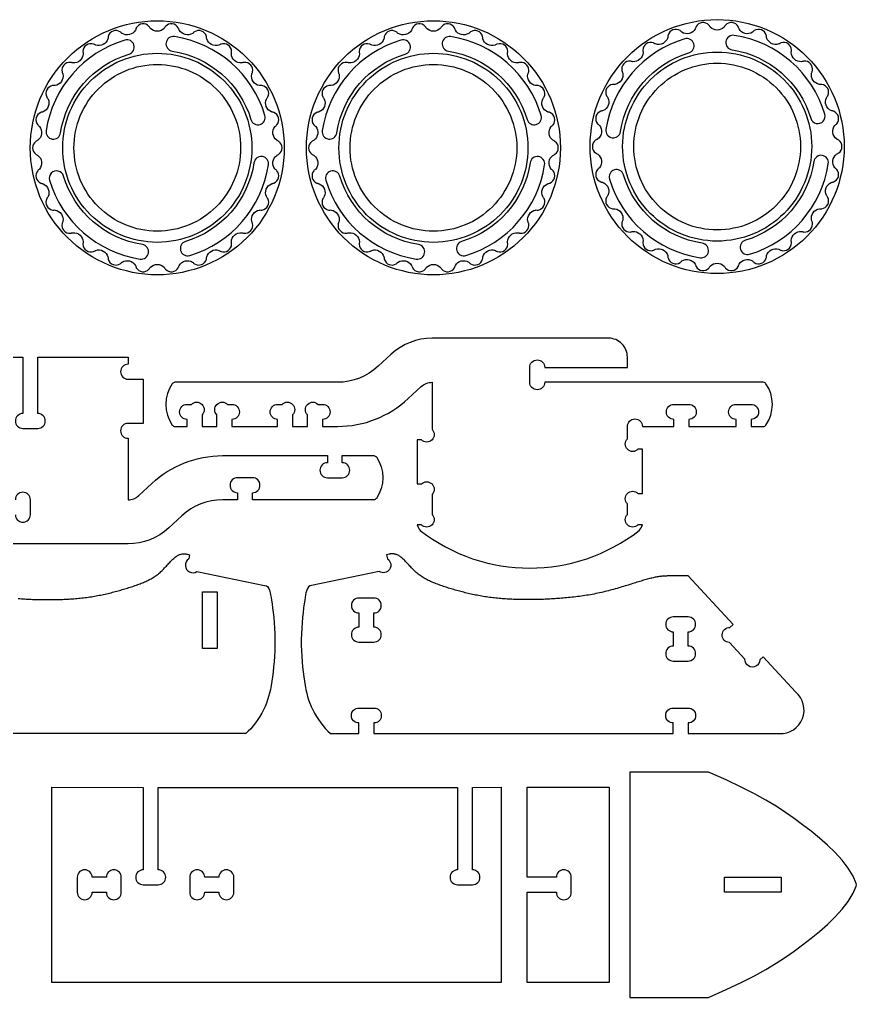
# Model space of a CAD drawing. Extents: x 824.8 to 835.8, y 6.9 to 14.4.
# Drawn here: x 826.966 to 830.455, y 6.865 to 10.941 of the extents above; entities that cross this region are included whole.
import ezdxf

# ---------------------------------------------------------------- set-up
doc = ezdxf.new("R2010")
doc.units = 0
for name, color, linetype in [('EXTERNAL_CUT', 1, 'CONTINUOUS'), ('INTERNAL_CUT', 5, 'CONTINUOUS'), ('POCKET_CUT_1_1MM', 3, 'CONTINUOUS')]:
    doc.layers.add(name, color=color, linetype=linetype)

msp = doc.modelspace()

# ---------------------------------------------------------------- linework, layer by layer
at = {"layer": 'EXTERNAL_CUT', "flags": 128}
for points in [[(830.08, 9.9572, -0.203461), (830.0997, 9.9813, -0.203461), (830.1307, 9.9838, -0.0722), (830.1358, 9.9813, 0.068231), (830.1399, 9.9792, 0.239296), (830.1696, 9.9832, 0.239296), (830.1838, 10.0096, 0.068231), (830.1833, 10.0141, -0.0722), (830.1828, 10.0197, -0.203461), (830.1961, 10.0478, -0.203461), (830.2256, 10.0577, -0.0722), (830.2312, 10.0565, 0.068231), (830.2356, 10.0554, 0.239296), (830.2634, 10.0664, 0.239296), (830.271, 10.0954, 0.068231), (830.2695, 10.0997, -0.0722), (830.2675, 10.105, -0.203461), (830.2738, 10.1355, -0.203461), (830.3001, 10.1521, -0.0722), (830.3058, 10.1523, 0.068231), (830.3103, 10.1523, 0.239296), (830.3347, 10.1697, 0.239296), (830.3351, 10.1996, 0.068231), (830.3326, 10.2034, -0.0722), (830.3294, 10.2081, -0.203461), (830.3282, 10.2392, -0.203461), (830.3497, 10.2617, -0.0722), (830.3553, 10.2631, 0.068231), (830.3596, 10.2643, 0.239296), (830.3792, 10.287, 0.239296), (830.3724, 10.3161, 0.068231), (830.3691, 10.3192, -0.0722), (830.3649, 10.323, -0.203461), (830.3563, 10.3529, -0.203461), (830.3718, 10.3799, -0.0722), (830.3768, 10.3826, 0.068231), (830.3807, 10.3848, 0.239296), (830.3943, 10.4115, 0.239296), (830.3807, 10.4382, 0.068231), (830.3768, 10.4404, -0.0722), (830.3718, 10.4431, -0.203461), (830.3563, 10.4701, -0.203461), (830.3649, 10.4999, -0.0722), (830.3691, 10.5038, 0.068231), (830.3724, 10.5068, 0.239296), (830.3792, 10.536, 0.239296), (830.3596, 10.5587, 0.068231), (830.3553, 10.5598, -0.0722), (830.3497, 10.5613, -0.203461), (830.3282, 10.5838, -0.203461), (830.3294, 10.6148, -0.0722), (830.3326, 10.6196, 0.068231), (830.3351, 10.6234, 0.239296), (830.3347, 10.6533, 0.239296), (830.3103, 10.6707, 0.068231), (830.3058, 10.6707, -0.0722), (830.3001, 10.6708, -0.203461), (830.2738, 10.6875, -0.203461), (830.2675, 10.7179, -0.0722), (830.2695, 10.7233, 0.068231), (830.271, 10.7276, 0.239296), (830.2634, 10.7566, 0.239296), (830.2356, 10.7676, 0.068231), (830.2312, 10.7665, -0.0722), (830.2256, 10.7653, -0.203461), (830.1961, 10.7752, -0.203461), (830.1828, 10.8032, -0.0722), (830.1833, 10.8089, 0.068231), (830.1838, 10.8134, 0.239296), (830.1696, 10.8397, 0.239296), (830.1399, 10.8437, 0.068231), (830.1358, 10.8417, -0.0722), (830.1307, 10.8391, -0.203461), (830.0997, 10.8417, -0.203461), (830.08, 10.8658, -0.0722), (830.0792, 10.8714, 0.068231), (830.0786, 10.8759, 0.239296), (830.0585, 10.898, 0.239296), (830.0287, 10.8948, 0.068231), (830.0253, 10.8919, -0.0722), (830.0209, 10.8882, -0.203461), (829.9902, 10.8832, -0.203461), (829.9653, 10.9019, -0.0722), (829.9632, 10.9072, 0.068231), (829.9616, 10.9114, 0.239296), (829.9367, 10.9281, 0.239296), (829.9085, 10.9178, 0.068231), (829.9059, 10.9141, -0.0722), (829.9026, 10.9095, -0.203461), (829.874, 10.8973, -0.203461), (829.8453, 10.9095, -0.0722), (829.842, 10.9141, 0.068231), (829.8394, 10.9178, 0.239296), (829.8112, 10.9281, 0.239296), (829.7863, 10.9114, 0.068231), (829.7847, 10.9072, -0.0722), (829.7826, 10.9019, -0.203461), (829.7577, 10.8832, -0.203461), (829.727, 10.8882, -0.0722), (829.7226, 10.8919, 0.068231), (829.7192, 10.8948, 0.239296), (829.6894, 10.898, 0.239296), (829.6693, 10.8759, 0.068231), (829.6687, 10.8714, -0.0722), (829.6679, 10.8658, -0.203461), (829.6482, 10.8417, -0.203461), (829.6172, 10.8391, -0.0722), (829.6121, 10.8417, 0.068231), (829.6081, 10.8437, 0.239296), (829.5784, 10.8397, 0.239296), (829.5641, 10.8134, 0.068231), (829.5646, 10.8089, -0.0722), (829.5651, 10.8032, -0.203461), (829.5518, 10.7752, -0.203461), (829.5223, 10.7653, -0.0722), (829.5167, 10.7665, 0.068231), (829.5123, 10.7676, 0.239296), (829.4845, 10.7566, 0.239296), (829.4769, 10.7276, 0.068231), (829.4784, 10.7233, -0.0722), (829.4804, 10.7179, -0.203461), (829.4741, 10.6875, -0.203461), (829.4478, 10.6708, -0.0722), (829.4421, 10.6707, 0.068231), (829.4376, 10.6707, 0.239296), (829.4132, 10.6533, 0.239296), (829.4128, 10.6234, 0.068231), (829.4153, 10.6196, -0.0722), (829.4185, 10.6148, -0.203461), (829.4197, 10.5838, -0.203461), (829.3982, 10.5613, -0.0722), (829.3927, 10.5598, 0.068231), (829.3883, 10.5587, 0.239296), (829.3687, 10.536, 0.239296), (829.3755, 10.5068, 0.068231), (829.3788, 10.5038, -0.0722), (829.383, 10.4999, -0.203461), (829.3916, 10.4701, -0.203461), (829.3761, 10.4431, -0.0722), (829.3711, 10.4404, 0.068231), (829.3672, 10.4382, 0.239296), (829.3536, 10.4115, 0.239296), (829.3672, 10.3848, 0.068231), (829.3711, 10.3826, -0.0722), (829.3761, 10.3799, -0.203461), (829.3916, 10.3529, -0.203461), (829.383, 10.323, -0.0722), (829.3788, 10.3192, 0.068231), (829.3755, 10.3161, 0.239296), (829.3687, 10.287, 0.239296), (829.3883, 10.2643, 0.068231), (829.3927, 10.2631, -0.0722), (829.3982, 10.2617, -0.203461), (829.4197, 10.2392, -0.203461), (829.4185, 10.2081, -0.0722), (829.4153, 10.2034, 0.068231), (829.4128, 10.1996, 0.239296), (829.4132, 10.1697, 0.239296), (829.4376, 10.1523, 0.068231), (829.4421, 10.1523, -0.0722), (829.4478, 10.1521, -0.203461), (829.4741, 10.1355, -0.203461), (829.4804, 10.105, -0.0722), (829.4784, 10.0997, 0.068231), (829.4769, 10.0954, 0.239296), (829.4845, 10.0664, 0.239296), (829.5123, 10.0554, 0.068231), (829.5167, 10.0565, -0.0722), (829.5223, 10.0577, -0.203461), (829.5518, 10.0478, -0.203461), (829.5651, 10.0197, -0.0722), (829.5646, 10.0141, 0.068231), (829.5641, 10.0096, 0.239296), (829.5784, 9.9832, 0.239296), (829.6081, 9.9792, 0.068231), (829.6121, 9.9813, -0.0722), (829.6172, 9.9838, -0.203461), (829.6482, 9.9813, -0.203461), (829.6679, 9.9572, -0.0722), (829.6687, 9.9516, 0.068231), (829.6693, 9.9471, 0.239296), (829.6894, 9.9249, 0.239296), (829.7192, 9.9282, 0.068231), (829.7226, 9.9311, -0.0722), (829.727, 9.9348, -0.203461), (829.7577, 9.9398, -0.203461), (829.7826, 9.9211, -0.0722), (829.7847, 9.9158, 0.068231), (829.7863, 9.9116, 0.239296), (829.8112, 9.8949, 0.239296), (829.8394, 9.9052, 0.068231), (829.842, 9.9089, -0.0722), (829.8453, 9.9135, -0.203461), (829.874, 9.9256, -0.203461), (829.9026, 9.9135, -0.0722), (829.9059, 9.9089, 0.068231), (829.9085, 9.9052, 0.239296), (829.9367, 9.8949, 0.239296), (829.9616, 9.9116, 0.068231), (829.9632, 9.9158, -0.0722), (829.9653, 9.9211, -0.203461), (829.9902, 9.9398, -0.203461), (830.0209, 9.9348, -0.0722), (830.0253, 9.9311, 0.068231), (830.0287, 9.9282, 0.239296), (830.0585, 9.9249, 0.239296), (830.0786, 9.9471, 0.068231), (830.0792, 9.9516, -0.0722), (830.08, 9.9572)], [(827.746, 9.9521, -0.203461), (827.7657, 9.9761, -0.203461), (827.7966, 9.9787, -0.0722), (827.8017, 9.9761, 0.068231), (827.8058, 9.9741, 0.239296), (827.8355, 9.9781, 0.239296), (827.8497, 10.0044, 0.068231), (827.8493, 10.0089, -0.0722), (827.8487, 10.0146, -0.203461), (827.862, 10.0426, -0.203461), (827.8915, 10.0525, -0.0722), (827.8971, 10.0513, 0.068231), (827.9015, 10.0502, 0.239296), (827.9294, 10.0613, 0.239296), (827.9369, 10.0902, 0.068231), (827.9354, 10.0945, -0.0722), (827.9335, 10.0999, -0.203461), (827.9397, 10.1303, -0.203461), (827.966, 10.147, -0.0722), (827.9717, 10.1471, 0.068231), (827.9762, 10.1471, 0.239296), (828.0006, 10.1645, 0.239296), (828.001, 10.1945, 0.068231), (827.9985, 10.1982, -0.0722), (827.9954, 10.203, -0.203461), (827.9941, 10.234, -0.203461), (828.0157, 10.2565, -0.0722), (828.0212, 10.258, 0.068231), (828.0255, 10.2591, 0.239296), (828.0451, 10.2818, 0.239296), (828.0383, 10.311, 0.068231), (828.035, 10.314, -0.0722), (828.0308, 10.3179, -0.203461), (828.0222, 10.3478, -0.203461), (828.0377, 10.3747, -0.0722), (828.0427, 10.3775, 0.068231), (828.0467, 10.3796, 0.239296), (828.0602, 10.4063, 0.239296), (828.0467, 10.433, 0.068231), (828.0427, 10.4352, -0.0722), (828.0377, 10.4379, -0.203461), (828.0222, 10.4649, -0.203461), (828.0308, 10.4948, -0.0722), (828.035, 10.4986, 0.068231), (828.0383, 10.5017, 0.239296), (828.0451, 10.5308, 0.239296), (828.0255, 10.5535, 0.068231), (828.0212, 10.5547, -0.0722), (828.0157, 10.5561, -0.203461), (827.9941, 10.5786, -0.203461), (827.9954, 10.6097, -0.0722), (827.9985, 10.6144, 0.068231), (828.001, 10.6182, 0.239296), (828.0006, 10.6481, 0.239296), (827.9762, 10.6655, 0.068231), (827.9717, 10.6655, -0.0722), (827.966, 10.6657, -0.203461), (827.9397, 10.6823, -0.203461), (827.9335, 10.7128, -0.0722), (827.9354, 10.7181, 0.068231), (827.9369, 10.7224, 0.239296), (827.9294, 10.7514, 0.239296), (827.9015, 10.7624, 0.068231), (827.8971, 10.7614, -0.0722), (827.8915, 10.7601, -0.203461), (827.862, 10.77, -0.203461), (827.8487, 10.7981, -0.0722), (827.8493, 10.8037, 0.068231), (827.8497, 10.8082, 0.239296), (827.8355, 10.8346, 0.239296), (827.8058, 10.8386, 0.068231), (827.8017, 10.8365, -0.0722), (827.7966, 10.834, -0.203461), (827.7657, 10.8365, -0.203461), (827.746, 10.8606, -0.0722), (827.7452, 10.8662, 0.068231), (827.7446, 10.8707, 0.239296), (827.7244, 10.8929, 0.239296), (827.6946, 10.8896, 0.068231), (827.6912, 10.8867, -0.0722), (827.6868, 10.883, -0.203461), (827.6561, 10.8781, -0.203461), (827.6313, 10.8967, -0.0722), (827.6291, 10.902, 0.068231), (827.6275, 10.9062, 0.239296), (827.6026, 10.9229, 0.239296), (827.5744, 10.9126, 0.068231), (827.5718, 10.9089, -0.0722), (827.5685, 10.9043, -0.203461), (827.5399, 10.8922, -0.203461), (827.5112, 10.9043, -0.0722), (827.5079, 10.9089, 0.068231), (827.5053, 10.9126, 0.239296), (827.4771, 10.9229, 0.239296), (827.4523, 10.9062, 0.068231), (827.4506, 10.902, -0.0722), (827.4485, 10.8967, -0.203461), (827.4236, 10.8781, -0.203461), (827.3929, 10.883, -0.0722), (827.3886, 10.8867, 0.068231), (827.3851, 10.8896, 0.239296), (827.3553, 10.8929, 0.239296), (827.3352, 10.8707, 0.068231), (827.3346, 10.8662, -0.0722), (827.3338, 10.8606, -0.203461), (827.3141, 10.8365, -0.203461), (827.2831, 10.834, -0.0722), (827.278, 10.8365, 0.068231), (827.274, 10.8386, 0.239296), (827.2443, 10.8346, 0.239296), (827.23, 10.8082, 0.068231), (827.2305, 10.8037, -0.0722), (827.2311, 10.7981, -0.203461), (827.2177, 10.77, -0.203461), (827.1882, 10.7601, -0.0722), (827.1826, 10.7614, 0.068231), (827.1782, 10.7624, 0.239296), (827.1504, 10.7514, 0.239296), (827.1428, 10.7224, 0.068231), (827.1444, 10.7181, -0.0722), (827.1463, 10.7128, -0.203461), (827.14, 10.6823, -0.203461), (827.1138, 10.6657, -0.0722), (827.1081, 10.6655, 0.068231), (827.1035, 10.6655, 0.239296), (827.0791, 10.6481, 0.239296), (827.0787, 10.6182, 0.068231), (827.0812, 10.6144, -0.0722), (827.0844, 10.6097, -0.203461), (827.0856, 10.5786, -0.203461), (827.0641, 10.5561, -0.0722), (827.0586, 10.5547, 0.068231), (827.0542, 10.5535, 0.239296), (827.0346, 10.5308, 0.239296), (827.0414, 10.5017, 0.068231), (827.0448, 10.4986, -0.0722), (827.0489, 10.4948, -0.203461), (827.0576, 10.4649, -0.203461), (827.042, 10.4379, -0.0722), (827.037, 10.4352, 0.068231), (827.0331, 10.433, 0.239296), (827.0195, 10.4063, 0.239296), (827.0331, 10.3796, 0.068231), (827.037, 10.3775, -0.0722), (827.042, 10.3747, -0.203461), (827.0576, 10.3478, -0.203461), (827.0489, 10.3179, -0.0722), (827.0448, 10.314, 0.068231), (827.0414, 10.311, 0.239296), (827.0346, 10.2818, 0.239296), (827.0542, 10.2591, 0.068231), (827.0586, 10.258, -0.0722), (827.0641, 10.2565, -0.203461), (827.0856, 10.234, -0.203461), (827.0844, 10.203, -0.0722), (827.0812, 10.1982, 0.068231), (827.0787, 10.1945, 0.239296), (827.0791, 10.1645, 0.239296), (827.1035, 10.1471, 0.068231), (827.1081, 10.1471, -0.0722), (827.1138, 10.147, -0.203461), (827.14, 10.1303, -0.203461), (827.1463, 10.0999, -0.0722), (827.1444, 10.0945, 0.068231), (827.1428, 10.0902, 0.239296), (827.1504, 10.0613, 0.239296), (827.1782, 10.0502, 0.068231), (827.1826, 10.0513, -0.0722), (827.1882, 10.0525, -0.203461), (827.2177, 10.0426, -0.203461), (827.2311, 10.0146, -0.0722), (827.2305, 10.0089, 0.068231), (827.23, 10.0044, 0.239296), (827.2443, 9.9781, 0.239296), (827.274, 9.9741, 0.068231), (827.278, 9.9761, -0.0722), (827.2831, 9.9787, -0.203461), (827.3141, 9.9761, -0.203461), (827.3338, 9.9521, -0.0722), (827.3346, 9.9464, 0.068231), (827.3352, 9.9419, 0.239296), (827.3553, 9.9198, 0.239296), (827.3851, 9.923, 0.068231), (827.3886, 9.9259, -0.0722), (827.3929, 9.9296, -0.203461), (827.4236, 9.9346, -0.203461), (827.4485, 9.9159, -0.0722), (827.4506, 9.9106, 0.068231), (827.4523, 9.9064, 0.239296), (827.4771, 9.8898, 0.239296), (827.5053, 9.9, 0.068231), (827.5079, 9.9037, -0.0722), (827.5112, 9.9083, -0.203461), (827.5399, 9.9205, -0.203461), (827.5685, 9.9083, -0.0722), (827.5718, 9.9037, 0.068231), (827.5744, 9.9, 0.239296), (827.6026, 9.8898, 0.239296), (827.6275, 9.9064, 0.068231), (827.6291, 9.9106, -0.0722), (827.6313, 9.9159, -0.203461), (827.6561, 9.9346, -0.203461), (827.6868, 9.9296, -0.0722), (827.6912, 9.9259, 0.068231), (827.6946, 9.923, 0.239296), (827.7244, 9.9198, 0.239296), (827.7446, 9.9419, 0.068231), (827.7452, 9.9464, -0.0722), (827.746, 9.9521)], [(828.8972, 9.9521, -0.203461), (828.9169, 9.9761, -0.203461), (828.9479, 9.9787, -0.0722), (828.953, 9.9761, 0.068231), (828.957, 9.9741, 0.239296), (828.9867, 9.9781, 0.239296), (829.001, 10.0044, 0.068231), (829.0005, 10.0089, -0.0722), (828.9999, 10.0146, -0.203461), (829.0133, 10.0426, -0.203461), (829.0428, 10.0525, -0.0722), (829.0483, 10.0513, 0.068231), (829.0527, 10.0502, 0.239296), (829.0806, 10.0613, 0.239296), (829.0882, 10.0902, 0.068231), (829.0866, 10.0945, -0.0722), (829.0847, 10.0999, -0.203461), (829.091, 10.1303, -0.203461), (829.1172, 10.147, -0.0722), (829.1229, 10.1471, 0.068231), (829.1274, 10.1471, 0.239296), (829.1519, 10.1645, 0.239296), (829.1523, 10.1945, 0.068231), (829.1498, 10.1982, -0.0722), (829.1466, 10.203, -0.203461), (829.1454, 10.234, -0.203461), (829.1669, 10.2565, -0.0722), (829.1724, 10.258, 0.068231), (829.1768, 10.2591, 0.239296), (829.1964, 10.2818, 0.239296), (829.1896, 10.311, 0.068231), (829.1862, 10.314, -0.0722), (829.182, 10.3179, -0.203461), (829.1734, 10.3478, -0.203461), (829.1889, 10.3747, -0.0722), (829.1939, 10.3775, 0.068231), (829.1979, 10.3796, 0.239296), (829.2115, 10.4063, 0.239296), (829.1979, 10.433, 0.068231), (829.1939, 10.4352, -0.0722), (829.1889, 10.4379, -0.203461), (829.1734, 10.4649, -0.203461), (829.182, 10.4948, -0.0722), (829.1862, 10.4986, 0.068231), (829.1896, 10.5017, 0.239296), (829.1964, 10.5308, 0.239296), (829.1768, 10.5535, 0.068231), (829.1724, 10.5547, -0.0722), (829.1669, 10.5561, -0.203461), (829.1454, 10.5786, -0.203461), (829.1466, 10.6097, -0.0722), (829.1498, 10.6144, 0.068231), (829.1523, 10.6182, 0.239296), (829.1519, 10.6481, 0.239296), (829.1274, 10.6655, 0.068231), (829.1229, 10.6655, -0.0722), (829.1172, 10.6657, -0.203461), (829.091, 10.6823, -0.203461), (829.0847, 10.7128, -0.0722), (829.0866, 10.7181, 0.068231), (829.0882, 10.7224, 0.239296), (829.0806, 10.7514, 0.239296), (829.0527, 10.7624, 0.068231), (829.0483, 10.7614, -0.0722), (829.0428, 10.7601, -0.203461), (829.0133, 10.77, -0.203461), (828.9999, 10.7981, -0.0722), (829.0005, 10.8037, 0.068231), (829.001, 10.8082, 0.239296), (828.9867, 10.8346, 0.239296), (828.957, 10.8386, 0.068231), (828.953, 10.8365, -0.0722), (828.9479, 10.834, -0.203461), (828.9169, 10.8365, -0.203461), (828.8972, 10.8606, -0.0722), (828.8964, 10.8662, 0.068231), (828.8958, 10.8707, 0.239296), (828.8756, 10.8929, 0.239296), (828.8458, 10.8896, 0.068231), (828.8424, 10.8867, -0.0722), (828.8381, 10.883, -0.203461), (828.8074, 10.8781, -0.203461), (828.7825, 10.8967, -0.0722), (828.7804, 10.902, 0.068231), (828.7787, 10.9062, 0.239296), (828.7538, 10.9229, 0.239296), (828.7257, 10.9126, 0.068231), (828.7231, 10.9089, -0.0722), (828.7197, 10.9043, -0.203461), (828.6911, 10.8922, -0.203461), (828.6625, 10.9043, -0.0722), (828.6592, 10.9089, 0.068231), (828.6566, 10.9126, 0.239296), (828.6284, 10.9229, 0.239296), (828.6035, 10.9062, 0.068231), (828.6019, 10.902, -0.0722), (828.5997, 10.8967, -0.203461), (828.5748, 10.8781, -0.203461), (828.5441, 10.883, -0.0722), (828.5398, 10.8867, 0.068231), (828.5364, 10.8896, 0.239296), (828.5066, 10.8929, 0.239296), (828.4864, 10.8707, 0.068231), (828.4858, 10.8662, -0.0722), (828.485, 10.8606, -0.203461), (828.4653, 10.8365, -0.203461), (828.4343, 10.834, -0.0722), (828.4292, 10.8365, 0.068231), (828.4252, 10.8386, 0.239296), (828.3955, 10.8346, 0.239296), (828.3812, 10.8082, 0.068231), (828.3817, 10.8037, -0.0722), (828.3823, 10.7981, -0.203461), (828.3689, 10.77, -0.203461), (828.3395, 10.7601, -0.0722), (828.3339, 10.7614, 0.068231), (828.3295, 10.7624, 0.239296), (828.3016, 10.7514, 0.239296), (828.2941, 10.7224, 0.068231), (828.2956, 10.7181, -0.0722), (828.2975, 10.7128, -0.203461), (828.2913, 10.6823, -0.203461), (828.265, 10.6657, -0.0722), (828.2593, 10.6655, 0.068231), (828.2548, 10.6655, 0.239296), (828.2304, 10.6481, 0.239296), (828.23, 10.6182, 0.068231), (828.2325, 10.6144, -0.0722), (828.2356, 10.6097, -0.203461), (828.2368, 10.5786, -0.203461), (828.2153, 10.5561, -0.0722), (828.2098, 10.5547, 0.068231), (828.2054, 10.5535, 0.239296), (828.1859, 10.5308, 0.239296), (828.1927, 10.5017, 0.068231), (828.196, 10.4986, -0.0722), (828.2002, 10.4948, -0.203461), (828.2088, 10.4649, -0.203461), (828.1933, 10.4379, -0.0722), (828.1883, 10.4352, 0.068231), (828.1843, 10.433, 0.239296), (828.1708, 10.4063, 0.239296), (828.1843, 10.3796, 0.068231), (828.1883, 10.3775, -0.0722), (828.1933, 10.3747, -0.203461), (828.2088, 10.3478, -0.203461), (828.2002, 10.3179, -0.0722), (828.196, 10.314, 0.068231), (828.1927, 10.311, 0.239296), (828.1859, 10.2818, 0.239296), (828.2054, 10.2591, 0.068231), (828.2098, 10.258, -0.0722), (828.2153, 10.2565, -0.203461), (828.2368, 10.234, -0.203461), (828.2356, 10.203, -0.0722), (828.2325, 10.1982, 0.068231), (828.23, 10.1945, 0.239296), (828.2304, 10.1645, 0.239296), (828.2548, 10.1471, 0.068231), (828.2593, 10.1471, -0.0722), (828.265, 10.147, -0.203461), (828.2913, 10.1303, -0.203461), (828.2975, 10.0999, -0.0722), (828.2956, 10.0945, 0.068231), (828.2941, 10.0902, 0.239296), (828.3016, 10.0613, 0.239296), (828.3295, 10.0502, 0.068231), (828.3339, 10.0513, -0.0722), (828.3395, 10.0525, -0.203461), (828.3689, 10.0426, -0.203461), (828.3823, 10.0146, -0.0722), (828.3817, 10.0089, 0.068231), (828.3812, 10.0044, 0.239296), (828.3955, 9.9781, 0.239296), (828.4252, 9.9741, 0.068231), (828.4292, 9.9761, -0.0722), (828.4343, 9.9787, -0.203461), (828.4653, 9.9761, -0.203461), (828.485, 9.9521, -0.0722), (828.4858, 9.9464, 0.068231), (828.4864, 9.9419, 0.239296), (828.5066, 9.9198, 0.239296), (828.5364, 9.923, 0.068231), (828.5398, 9.9259, -0.0722), (828.5441, 9.9296, -0.203461), (828.5748, 9.9346, -0.203461), (828.5997, 9.9159, -0.0722), (828.6019, 9.9106, 0.068231), (828.6035, 9.9064, 0.239296), (828.6284, 9.8898, 0.239296), (828.6566, 9.9, 0.068231), (828.6592, 9.9037, -0.0722), (828.6625, 9.9083, -0.203461), (828.6911, 9.9205, -0.203461), (828.7197, 9.9083, -0.0722), (828.7231, 9.9037, 0.068231), (828.7257, 9.9, 0.239296), (828.7538, 9.8898, 0.239296), (828.7787, 9.9064, 0.068231), (828.7804, 9.9106, -0.0722), (828.7825, 9.9159, -0.203461), (828.8074, 9.9346, -0.203461), (828.8381, 9.9296, -0.0722), (828.8424, 9.9259, 0.068231), (828.8458, 9.923, 0.239296), (828.8756, 9.9198, 0.239296), (828.8958, 9.9419, 0.068231), (828.8964, 9.9464, -0.0722), (828.8972, 9.9521)], [(827.6129, 9.245), (827.6639, 9.245), (827.6639, 9.2745, -0.414214), (827.6327, 9.3057, -0.414214), (827.6639, 9.3369), (827.6822, 9.3369, -1), (827.7263, 9.2928), (827.7263, 9.245), (827.7887, 9.245), (827.7887, 9.2928, -1), (827.8328, 9.3369), (827.8511, 9.3369, -0.414214), (827.8823, 9.3057, -0.414214), (827.8511, 9.2745), (827.8511, 9.245), (828.0416, 9.245), (828.0416, 9.2745, -0.414214), (828.0104, 9.3057, -0.414214), (828.0416, 9.3369), (828.0598, 9.3369, -1), (828.104, 9.2928), (828.104, 9.245), (828.1664, 9.245), (828.1664, 9.2928, -1), (828.2105, 9.3369), (828.2288, 9.3369, -0.414214), (828.26, 9.3057, -0.414214), (828.2288, 9.2745), (828.2288, 9.245), (828.2912, 9.245, 0.189282), (828.5861, 9.3608), (828.6406, 9.4113, -0.189282), (828.6853, 9.4289), (828.6853, 9.2332, -0.414214), (828.6853, 9.1891, -0.414214), (828.6411, 9.1891), (828.6229, 9.1891), (828.6229, 9.0052), (828.6411, 9.0052, -0.414214), (828.6853, 9.0052, -0.414214), (828.6853, 8.9611), (828.6853, 8.8786, -0.414214), (828.6853, 8.8344, -0.414214), (828.6411, 8.8344), (828.6229, 8.8344, 0.091342), (828.6363, 8.8114, 0.344017), (829.5487, 8.8114, 0.091342), (829.5622, 8.8344), (829.5439, 8.8344, -0.414214), (829.4998, 8.8344, -0.414214), (829.4998, 8.8786), (829.4998, 8.9217, -0.414214), (829.4998, 8.9658, -0.414214), (829.5439, 8.9658), (829.5622, 8.9658), (829.5622, 9.1497), (829.5439, 9.1497, -0.414214), (829.4998, 9.1497, -0.414214), (829.4998, 9.1938), (829.4998, 9.245, -1), (829.5622, 9.245), (829.6935, 9.245), (829.6935, 9.2745, -0.414214), (829.6623, 9.3057, -0.414214), (829.6935, 9.3369), (829.7559, 9.3369, -0.414214), (829.7871, 9.3057, -0.414214), (829.7559, 9.2745), (829.7559, 9.245), (829.953, 9.245), (829.953, 9.2745, -0.414214), (829.9218, 9.3057, -0.414214), (829.953, 9.3369), (830.0154, 9.3369, -0.414214), (830.0466, 9.3057, -0.414214), (830.0154, 9.2745), (830.0154, 9.245), (830.0664, 9.245, 0.246483), (830.0772, 9.2506, 0.311601), (830.0772, 9.4232, 0.246483), (830.0664, 9.4289), (829.1549, 9.4289, -1), (829.0925, 9.4289), (829.0925, 9.4913, -1), (829.1549, 9.4913), (829.4998, 9.4913), (829.4998, 9.534, 0.414214), (829.4209, 9.6128), (828.6853, 9.6128, 0.189282), (828.5154, 9.5461), (828.461, 9.4955, -0.189282), (828.2912, 9.4289), (827.6129, 9.4289, 0.246483), (827.6021, 9.4232, 0.311601), (827.6021, 9.2506, 0.246483), (827.6129, 9.245)], [(826.6034, 9.5338), (826.9794, 9.5338), (826.9794, 9.2989, 0.414214), (826.9482, 9.2677, 0.414214), (826.9794, 9.2365), (827.0418, 9.2365, 0.414214), (827.073, 9.2677, 0.414214), (827.0418, 9.2989), (827.0418, 9.5338), (827.4179, 9.5338), (827.4179, 9.5042, 1), (827.4179, 9.4418), (827.4803, 9.4418), (827.4803, 9.2579), (827.4179, 9.2579, 1), (827.4179, 9.1955), (827.4179, 8.9393, 0.189282), (827.4626, 8.9569), (827.517, 9.0074, -0.189282), (827.812, 9.1232), (828.2488, 9.1232), (828.2488, 9.0937, 0.414214), (828.2176, 9.0625, 0.414214), (828.2488, 9.0313), (828.3112, 9.0313, 0.414214), (828.3424, 9.0625, 0.414214), (828.3112, 9.0937), (828.3112, 9.1232), (828.4425, 9.1232, -0.246483), (828.4534, 9.1176, -0.311601), (828.4534, 8.945, -0.246483), (828.4425, 8.9393), (827.9368, 8.9393), (827.9368, 8.9689, 0.414214), (827.968, 9.0001, 0.414214), (827.9368, 9.0313), (827.8744, 9.0313, 0.414214), (827.8432, 9.0001, 0.414214), (827.8744, 8.9689), (827.8744, 8.9393), (827.812, 8.9393, 0.189282), (827.6422, 8.8726), (827.5877, 8.8221, -0.189282), (827.4179, 8.7554), (826.6822, 8.7554, -0.414214)], [(826.9482, 8.8769, 0.414214), (826.9794, 8.8457, 0.414214), (827.0106, 8.8769), (827.0106, 8.9393, 0.414214), (826.9794, 8.9705, 0.414214), (826.9482, 8.9393)], [(826.9596, 8.5276), (826.9666, 8.5271), (826.9735, 8.5267), (826.9804, 8.5262), (826.9871, 8.5258), (826.9939, 8.5254), (827.0005, 8.5251), (827.0072, 8.5248), (827.0138, 8.5245), (827.0203, 8.5242), (827.0269, 8.524), (827.0334, 8.5238), (827.0399, 8.5236), (827.0464, 8.5234), (827.0528, 8.5233), (827.0593, 8.5232), (827.0658, 8.5231), (827.0723, 8.5231), (827.0788, 8.523), (827.0854, 8.523), (827.0919, 8.523), (827.0985, 8.5231), (827.1051, 8.5231), (827.1117, 8.5232), (827.1184, 8.5233), (827.1251, 8.5235), (827.1317, 8.5236), (827.1384, 8.5239), (827.1451, 8.5241), (827.1518, 8.5244), (827.1586, 8.5247), (827.1653, 8.525), (827.172, 8.5254), (827.1787, 8.5258), (827.1854, 8.5263), (827.1921, 8.5268), (827.1988, 8.5273), (827.2055, 8.5279), (827.2122, 8.5286), (827.2189, 8.5293), (827.2255, 8.53), (827.2322, 8.5308), (827.2388, 8.5316), (827.2454, 8.5325), (827.2519, 8.5334), (827.2585, 8.5344), (827.265, 8.5354), (827.2715, 8.5365), (827.278, 8.5376), (827.2844, 8.5387), (827.2908, 8.5399), (827.2972, 8.5411), (827.3035, 8.5423), (827.3098, 8.5436), (827.3161, 8.5449), (827.3224, 8.5463), (827.3286, 8.5477), (827.3347, 8.5491), (827.3408, 8.5505), (827.3469, 8.552), (827.3529, 8.5535), (827.3589, 8.555), (827.3649, 8.5566), (827.3708, 8.5581), (827.3766, 8.5597), (827.3824, 8.5614), (827.3881, 8.563), (827.3938, 8.5647), (827.3995, 8.5663), (827.4051, 8.568), (827.4106, 8.5698), (827.4161, 8.5715), (827.4216, 8.5732), (827.4269, 8.575), (827.4323, 8.5768), (827.4375, 8.5785), (827.4428, 8.5803), (827.4479, 8.5821), (827.453, 8.5839), (827.4581, 8.5857), (827.463, 8.5876), (827.4679, 8.5894), (827.4728, 8.5912), (827.4776, 8.5931), (827.4823, 8.595), (827.487, 8.597), (827.4917, 8.599), (827.4962, 8.6011), (827.5008, 8.6032), (827.5052, 8.6054), (827.5097, 8.6077), (827.514, 8.61), (827.5183, 8.6125), (827.5226, 8.615), (827.5268, 8.6177), (827.531, 8.6205), (827.5351, 8.6234), (827.5392, 8.6264), (827.5432, 8.6296), (827.5472, 8.6329), (827.5512, 8.6364), (827.5551, 8.64), (827.5589, 8.6437), (827.5627, 8.6474), (827.5665, 8.6513), (827.5702, 8.6552), (827.5739, 8.6591), (827.5776, 8.6631), (827.5812, 8.667), (827.5847, 8.6708), (827.5882, 8.6747), (827.5917, 8.6784), (827.5951, 8.682), (827.5985, 8.6855), (827.6019, 8.6889), (827.6052, 8.6921), (827.6084, 8.6951), (827.6117, 8.6979), (827.6148, 8.7005), (827.618, 8.7028), (827.621, 8.7049), (827.6241, 8.7067), (827.6271, 8.7082), (827.63, 8.7095), (827.6329, 8.7107), (827.6357, 8.7116), (827.6384, 8.7123), (827.6411, 8.7129), (827.6437, 8.7133), (827.6462, 8.7136), (827.6486, 8.7138), (827.6509, 8.7138), (827.6531, 8.7138), (827.6553, 8.7137), (827.6573, 8.7135), (827.6592, 8.7133), (827.661, 8.713), (827.6626, 8.7127), (827.6642, 8.7124), (827.6745, 8.7104), (827.6709, 8.6925, 1), (827.7052, 8.6404), (827.9875, 8.5826, -0.289985), (828.0077, 8.5631), (828.0107, 8.5511), (828.0124, 8.5428), (828.0142, 8.5326), (828.0162, 8.5202), (828.0184, 8.5053), (828.0206, 8.4883), (828.0229, 8.4693), (828.0251, 8.4488), (828.027, 8.427), (828.0286, 8.4043), (828.0297, 8.3809), (828.0303, 8.3573), (828.0302, 8.3336), (828.0296, 8.3101), (828.0284, 8.287), (828.0268, 8.2644), (828.0248, 8.2425), (828.0224, 8.2215), (828.0199, 8.2015), (828.0171, 8.1827), (828.0142, 8.1652), (828.0112, 8.1489), (828.0078, 8.1336), (828.004, 8.119), (827.9997, 8.105), (827.9948, 8.0913), (827.9892, 8.0778), (827.9828, 8.0642), (827.9755, 8.0504), (827.9674, 8.0366), (827.9586, 8.023), (827.9493, 8.0097), (827.9396, 7.9971), (827.9296, 7.9852), (827.9194, 7.9744), (827.9092, 7.9649), (826.4797, 7.9649)], [(828.2613, 7.9649), (828.3803, 7.9649), (828.3803, 8.0089, -0.414214), (828.3491, 8.0401, -0.414214), (828.3803, 8.0713), (828.4427, 8.0713, -1), (828.4427, 8.0089), (828.4427, 7.9649), (829.6907, 7.9649), (829.6907, 8.0089, -0.414214), (829.6595, 8.0401, -0.414214), (829.6907, 8.0713), (829.7531, 8.0713, -0.414214), (829.7843, 8.0401, -0.414214), (829.7531, 8.0089), (829.7531, 7.9649), (830.1335, 7.9649, 0.721217), (830.2009, 8.1381), (830.0655, 8.2844), (830.0521, 8.272, -1), (829.9898, 8.2744), (829.9248, 8.3446, -0.414214), (829.8948, 8.3769, -0.414214), (829.9272, 8.4069), (829.9406, 8.4193), (829.7531, 8.6217), (829.6792, 8.6217), (829.6774, 8.6217), (829.6755, 8.6217), (829.6733, 8.6217), (829.671, 8.6217), (829.6686, 8.6217), (829.6659, 8.6216), (829.6632, 8.6215), (829.6603, 8.6214), (829.6572, 8.6212), (829.6541, 8.621), (829.6507, 8.6208), (829.6473, 8.6205), (829.6437, 8.6202), (829.64, 8.6198), (829.6362, 8.6193), (829.6323, 8.6188), (829.6283, 8.6183), (829.6242, 8.6176), (829.62, 8.6169), (829.6156, 8.6161), (829.6112, 8.6152), (829.6067, 8.6142), (829.6021, 8.6131), (829.5974, 8.612), (829.5927, 8.6108), (829.5878, 8.6095), (829.5828, 8.6082), (829.5778, 8.6067), (829.5726, 8.6053), (829.5673, 8.6037), (829.562, 8.6022), (829.5566, 8.6005), (829.551, 8.5988), (829.5454, 8.5971), (829.5396, 8.5953), (829.5338, 8.5935), (829.5279, 8.5917), (829.5219, 8.5898), (829.5157, 8.5879), (829.5095, 8.5859), (829.5032, 8.584), (829.4968, 8.582), (829.4903, 8.58), (829.4837, 8.578), (829.477, 8.5759), (829.4702, 8.5739), (829.4634, 8.5719), (829.4564, 8.5699), (829.4494, 8.5679), (829.4424, 8.5659), (829.4353, 8.564), (829.4281, 8.562), (829.4208, 8.5601), (829.4135, 8.5582), (829.4061, 8.5564), (829.3987, 8.5546), (829.3913, 8.5529), (829.3838, 8.5512), (829.3762, 8.5495), (829.3687, 8.548), (829.361, 8.5465), (829.3534, 8.545), (829.3457, 8.5436), (829.3381, 8.5423), (829.3304, 8.5411), (829.3227, 8.5399), (829.315, 8.5387), (829.3073, 8.5376), (829.2997, 8.5366), (829.292, 8.5356), (829.2844, 8.5347), (829.2768, 8.5338), (829.2693, 8.5329), (829.2618, 8.5321), (829.2543, 8.5314), (829.2469, 8.5306), (829.2395, 8.53), (829.2322, 8.5293), (829.225, 8.5287), (829.2179, 8.5282), (829.2108, 8.5276), (829.2038, 8.5271), (829.1969, 8.5267), (829.1901, 8.5262), (829.1833, 8.5258), (829.1766, 8.5254), (829.1699, 8.5251), (829.1633, 8.5248), (829.1567, 8.5245), (829.1501, 8.5242), (829.1436, 8.524), (829.1371, 8.5238), (829.1306, 8.5236), (829.1241, 8.5234), (829.1176, 8.5233), (829.1111, 8.5232), (829.1046, 8.5231), (829.0981, 8.5231), (829.0916, 8.523), (829.0851, 8.523), (829.0785, 8.523), (829.0719, 8.5231), (829.0653, 8.5231), (829.0587, 8.5232), (829.0521, 8.5233), (829.0454, 8.5235), (829.0387, 8.5236), (829.032, 8.5239), (829.0253, 8.5241), (829.0186, 8.5244), (829.0119, 8.5247), (829.0052, 8.525), (828.9985, 8.5254), (828.9917, 8.5258), (828.985, 8.5263), (828.9783, 8.5268), (828.9716, 8.5273), (828.9649, 8.5279), (828.9582, 8.5286), (828.9516, 8.5293), (828.9449, 8.53), (828.9383, 8.5308), (828.9317, 8.5316), (828.9251, 8.5325), (828.9185, 8.5334), (828.912, 8.5344), (828.9054, 8.5354), (828.899, 8.5365), (828.8925, 8.5376), (828.886, 8.5387), (828.8796, 8.5399), (828.8733, 8.5411), (828.8669, 8.5423), (828.8606, 8.5436), (828.8543, 8.5449), (828.8481, 8.5463), (828.8419, 8.5477), (828.8357, 8.5491), (828.8296, 8.5505), (828.8235, 8.552), (828.8175, 8.5535), (828.8115, 8.555), (828.8056, 8.5566), (828.7997, 8.5581), (828.7939, 8.5597), (828.7881, 8.5614), (828.7823, 8.563), (828.7766, 8.5647), (828.771, 8.5663), (828.7654, 8.568), (828.7598, 8.5698), (828.7543, 8.5715), (828.7489, 8.5732), (828.7435, 8.575), (828.7382, 8.5768), (828.7329, 8.5785), (828.7277, 8.5803), (828.7225, 8.5821), (828.7174, 8.5839), (828.7124, 8.5857), (828.7074, 8.5876), (828.7025, 8.5894), (828.6976, 8.5912), (828.6928, 8.5931), (828.6881, 8.595), (828.6834, 8.597), (828.6788, 8.599), (828.6742, 8.6011), (828.6697, 8.6032), (828.6652, 8.6054), (828.6608, 8.6077), (828.6564, 8.61), (828.6521, 8.6125), (828.6478, 8.615), (828.6436, 8.6177), (828.6395, 8.6205), (828.6353, 8.6234), (828.6312, 8.6264), (828.6272, 8.6296), (828.6232, 8.6329), (828.6193, 8.6364), (828.6154, 8.64), (828.6115, 8.6437), (828.6077, 8.6474), (828.6039, 8.6513), (828.6002, 8.6552), (828.5965, 8.6591), (828.5929, 8.6631), (828.5893, 8.667), (828.5857, 8.6708), (828.5822, 8.6747), (828.5787, 8.6784), (828.5753, 8.682), (828.5719, 8.6855), (828.5686, 8.6889), (828.5653, 8.6921), (828.562, 8.6951), (828.5588, 8.6979), (828.5556, 8.7005), (828.5525, 8.7028), (828.5494, 8.7049), (828.5464, 8.7067), (828.5434, 8.7082), (828.5404, 8.7095), (828.5376, 8.7107), (828.5348, 8.7116), (828.532, 8.7123), (828.5294, 8.7129), (828.5268, 8.7133), (828.5243, 8.7136), (828.5219, 8.7138), (828.5195, 8.7138), (828.5173, 8.7138), (828.5152, 8.7137), (828.5132, 8.7135), (828.5113, 8.7133), (828.5095, 8.713), (828.5078, 8.7127), (828.5063, 8.7124), (828.4959, 8.7104), (828.4996, 8.6925, -1), (828.4652, 8.6404), (828.183, 8.5826, 0.289985), (828.1627, 8.5631), (828.1598, 8.5511), (828.1581, 8.5428), (828.1563, 8.5326), (828.1543, 8.5202), (828.1521, 8.5053), (828.1498, 8.4883), (828.1475, 8.4693), (828.1454, 8.4488), (828.1435, 8.427), (828.1419, 8.4043), (828.1407, 8.3809), (828.1402, 8.3573), (828.1402, 8.3336), (828.1409, 8.3101), (828.142, 8.287), (828.1437, 8.2644), (828.1457, 8.2425), (828.148, 8.2215), (828.1506, 8.2015), (828.1533, 8.1827), (828.1562, 8.1652), (828.1593, 8.1489), (828.1627, 8.1336), (828.1664, 8.119), (828.1707, 8.105), (828.1756, 8.0913), (828.1812, 8.0778), (828.1877, 8.0642), (828.195, 8.0504), (828.2031, 8.0366), (828.2118, 8.023), (828.2211, 8.0097), (828.2308, 7.9971), (828.2409, 7.9852), (828.251, 7.9744), (828.2613, 7.9649)], [(829.51, 7.8042), (829.51, 6.8649), (829.8384, 6.8649), (829.9113, 6.8974), (829.9744, 6.9274), (830.0292, 6.9554), (830.0772, 6.9819), (830.1199, 7.0076), (830.1586, 7.0328), (830.1948, 7.0582), (830.2301, 7.0843), (830.2654, 7.1116), (830.3003, 7.14), (830.3341, 7.1696), (830.3658, 7.2004), (830.3946, 7.2323), (830.4198, 7.2653), (830.4405, 7.2994), (830.4535, 7.3293, 0.208723), (830.4535, 7.3398), (830.4405, 7.3698), (830.4198, 7.4039), (830.3946, 7.4369), (830.3658, 7.4688), (830.3341, 7.4996), (830.3003, 7.5292), (830.2654, 7.5576), (830.2301, 7.5848), (830.1948, 7.6109), (830.1586, 7.6363), (830.1199, 7.6616), (830.0772, 7.6873), (830.0292, 7.7138), (829.9744, 7.7418), (829.9113, 7.7718), (829.8384, 7.8042), (829.51, 7.8042)], [(828.9731, 6.9273), (827.1009, 6.9273), (827.1009, 7.7418), (827.4812, 7.7402), (827.4812, 7.397, 0.414214), (827.45, 7.3658, 0.414214), (827.4812, 7.3346), (827.5436, 7.3346, 0.414214), (827.5748, 7.3658, 0.414214), (827.5436, 7.397), (827.5436, 7.7402), (828.7916, 7.7402), (828.7916, 7.397, 0.414214), (828.7604, 7.3658, 0.414214), (828.7916, 7.3346), (828.854, 7.3346, 0.414214), (828.8852, 7.3658, 0.414214), (828.854, 7.397), (828.854, 7.7402), (828.9731, 7.7418), (828.9731, 6.9273)], [(829.082, 6.9273), (829.082, 7.3034), (829.2035, 7.3034, 1), (829.2659, 7.3034), (829.2659, 7.3658, 1), (829.2035, 7.3658), (829.082, 7.3658), (829.082, 7.7418), (829.4236, 7.7418), (829.4236, 6.9273), (829.082, 6.9273)]]:
    msp.add_lwpolyline(points, format="xyb", dxfattribs=at)
at = {"layer": 'INTERNAL_CUT', "flags": 128}
for points in [[(830.2681, 10.4115, -0.414214), (829.874, 10.0174, -0.414214), (829.4798, 10.4115, -0.414214), (829.874, 10.8056, -0.414214), (830.2681, 10.4115)], [(827.934, 10.4063, -0.414214), (827.5399, 10.0122, -0.414214), (827.1458, 10.4063, -0.414214), (827.5399, 10.8004, -0.414214), (827.934, 10.4063)], [(829.0852, 10.4063, -0.414214), (828.6911, 10.0122, -0.414214), (828.297, 10.4063, -0.414214), (828.6911, 10.8004, -0.414214), (829.0852, 10.4063)], [(828.3803, 8.3459), (828.4427, 8.3459, 0.414214), (828.4739, 8.3771, 0.414214), (828.4427, 8.4083), (828.4427, 8.4674, 0.414214), (828.4739, 8.4986, 0.414214), (828.4427, 8.5298), (828.3803, 8.5298, 0.414214), (828.3491, 8.4986, 0.414214), (828.3803, 8.4674), (828.3803, 8.4083, 0.414214), (828.3491, 8.3771, 0.414214), (828.3803, 8.3459)], [(829.6907, 8.2671), (829.7531, 8.2671, 0.414214), (829.7843, 8.2983, 0.414214), (829.7531, 8.3295), (829.7531, 8.3886, 0.414214), (829.7843, 8.4198, 0.414214), (829.7531, 8.451), (829.6907, 8.451, 0.414214), (829.6595, 8.4198, 0.414214), (829.6907, 8.3886), (829.6907, 8.3295, 0.414214), (829.6595, 8.2983, 0.414214), (829.6907, 8.2671)], [(827.3899, 7.3034), (827.3899, 7.3658, 0.414214), (827.3587, 7.397, 0.414214), (827.3275, 7.3658), (827.2684, 7.3658, 0.414214), (827.2372, 7.397, 0.414214), (827.206, 7.3658), (827.206, 7.3034, 0.414214), (827.2372, 7.2722, 0.414214), (827.2684, 7.3034), (827.3275, 7.3034, 0.414214), (827.3587, 7.2722, 0.414214), (827.3899, 7.3034)], [(827.8589, 7.3034), (827.8589, 7.3658, 0.414214), (827.8277, 7.397, 0.414214), (827.7965, 7.3658), (827.7374, 7.3658, 0.414214), (827.7062, 7.397, 0.414214), (827.675, 7.3658), (827.675, 7.3034, 0.414214), (827.7062, 7.2722, 0.414214), (827.7374, 7.3034), (827.7965, 7.3034, 0.414214), (827.8277, 7.2722, 0.414214), (827.8589, 7.3034)]]:
    msp.add_lwpolyline(points, format="xyb", dxfattribs=at)
for points in [[(827.7277, 8.3196), (827.7277, 8.5561), (827.7901, 8.5561), (827.7901, 8.3196), (827.7277, 8.3196)], [(829.9041, 7.3658), (830.1405, 7.3658), (830.1405, 7.3034), (829.9041, 7.3034), (829.9041, 7.3658)]]:
    msp.add_lwpolyline(points, dxfattribs=at)
at = {"layer": 'POCKET_CUT_1_1MM', "flags": 128}
for points in [[(828.0693, 10.4063, -0.414214), (827.5399, 9.8769, -0.414214), (827.0105, 10.4063, -0.414214), (827.5399, 10.9357, -0.414214), (828.0693, 10.4063)], [(829.2205, 10.4063, -0.414214), (828.6911, 9.8769, -0.414214), (828.1617, 10.4063, -0.414214), (828.6911, 10.9357, -0.414214), (829.2205, 10.4063)], [(830.4034, 10.4115, -0.414214), (829.874, 9.8821, -0.414214), (829.3445, 10.4115, -0.414214), (829.874, 10.9409, -0.414214), (830.4034, 10.4115)], [(827.4426, 10.8349, 0.414214), (827.4046, 10.8553, 0.288954), (827.0764, 10.4778, 0.414214), (827.1019, 10.443, 0.414214), (827.1367, 10.4685, -0.288954), (827.4222, 10.7969, 0.414214), (827.4426, 10.8349)], [(827.6113, 10.8698, 0.414214), (827.5765, 10.8443, 0.414214), (827.602, 10.8095, -0.288954), (827.9304, 10.524, 0.414214), (827.9685, 10.5036, 0.414214), (827.9889, 10.5416, 0.288954), (827.6113, 10.8698)], [(828.2276, 10.4778, 0.414214), (828.2531, 10.443, 0.414214), (828.288, 10.4685, -0.288954), (828.5734, 10.7969, 0.414214), (828.5939, 10.8349, 0.414214), (828.5558, 10.8553, 0.288954), (828.2276, 10.4778)], [(829.1401, 10.5416, 0.288954), (828.7626, 10.8698, 0.414214), (828.7278, 10.8443, 0.414214), (828.7533, 10.8095, -0.288954), (829.0817, 10.524, 0.414214), (829.1197, 10.5036, 0.414214), (829.1401, 10.5416)], [(829.7767, 10.8401, 0.414214), (829.7387, 10.8605, 0.288954), (829.4105, 10.483, 0.414214), (829.436, 10.4481, 0.414214), (829.4708, 10.4737, -0.288954), (829.7563, 10.8021, 0.414214), (829.7767, 10.8401)], [(830.2645, 10.5292, 1), (830.323, 10.5468, 0.288954), (829.9454, 10.875, 0.414214), (829.9106, 10.8495, 0.414214), (829.9361, 10.8146, -0.288954), (830.2645, 10.5292)], [(827.8873, 10.4063, -0.414214), (827.5399, 10.0588, -0.414214), (827.1924, 10.4063, -0.414214), (827.5399, 10.7538, -0.414214), (827.8873, 10.4063)], [(829.0386, 10.4063, -0.414214), (828.6911, 10.0588, -0.414214), (828.3436, 10.4063, -0.414214), (828.6911, 10.7538, -0.414214), (829.0386, 10.4063)], [(830.2214, 10.4115, -0.414214), (829.874, 10.064, -0.414214), (829.5265, 10.4115, -0.414214), (829.874, 10.759, -0.414214), (830.2214, 10.4115)], [(827.6575, 10.0157, 0.414214), (827.6371, 9.9777, 0.414214), (827.6751, 9.9573, 0.288954), (828.0034, 10.3348, 0.414214), (827.9778, 10.3697, 0.414214), (827.943, 10.3441, -0.288954), (827.6575, 10.0157)], [(828.8088, 10.0157, 0.414214), (828.7884, 9.9777, 0.414214), (828.8264, 9.9573, 0.288954), (829.1546, 10.3348, 0.414214), (829.1291, 10.3697, 0.414214), (829.0943, 10.3441, -0.288954), (828.8088, 10.0157)], [(829.9916, 10.0209, 0.414214), (829.9712, 9.9829, 0.414214), (830.0092, 9.9625, 0.288954), (830.3374, 10.34, 0.414214), (830.3119, 10.3748, 0.414214), (830.2771, 10.3493, -0.288954), (829.9916, 10.0209)], [(829.4249, 10.2762, 0.288954), (829.8025, 9.948, 0.414214), (829.8373, 9.9735, 0.414214), (829.8118, 10.0083, -0.288954), (829.4834, 10.2938, 1), (829.4249, 10.2762)], [(827.0908, 10.271, 0.288954), (827.4684, 9.9428, 0.414214), (827.5032, 9.9683, 0.414214), (827.4777, 10.0032, -0.288954), (827.1493, 10.2886, 1), (827.0908, 10.271)], [(828.2421, 10.271, 0.288954), (828.6196, 9.9428, 0.414214), (828.6545, 9.9683, 0.414214), (828.629, 10.0032, -0.288954), (828.3005, 10.2886, 1), (828.2421, 10.271)]]:
    msp.add_lwpolyline(points, format="xyb", dxfattribs=at)

doc.saveas('drawing.dxf')
